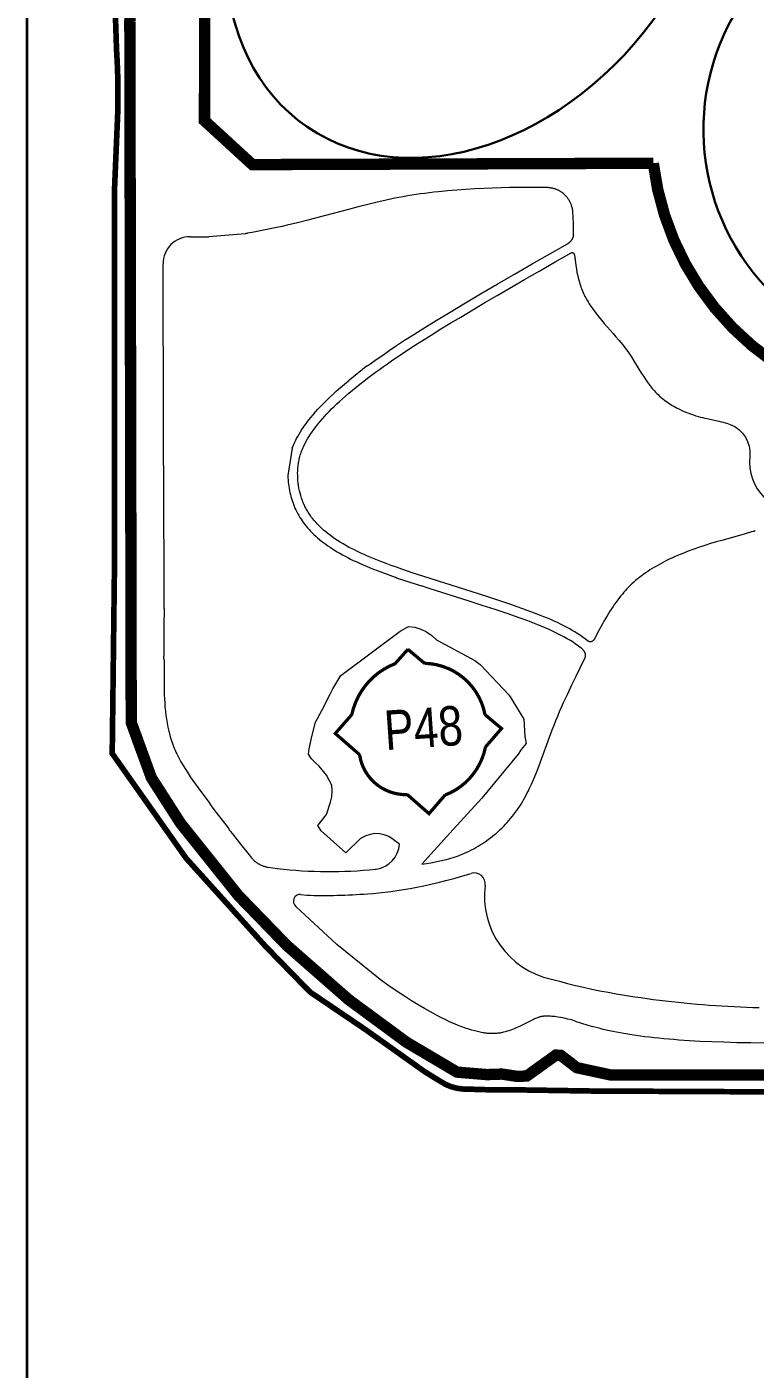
# Model space of a CAD drawing. Extents: x 0 to 840, y 0 to 594.
# Drawn here: x 732.73 to 748.22, y 508.56 to 537.12 of the extents above; entities that cross this region are included whole.
import ezdxf

# ---------------------------------------------------------------- set-up
doc = ezdxf.new("R2010")
doc.units = 0
doc.linetypes.add('CENTER', pattern=[50.8, 31.75, -6.35, 6.35, -6.35])
doc.linetypes.add('PHANTOM', pattern=[2.5, 1.25, -0.25, 0.25, -0.25, 0.25, -0.25])
doc.layers.get('0').update_dxf_attribs({"lineweight": 0})
for name, color, linetype, lineweight in [('constrain', 252, 'Continuous', 5), ('DW-TITLE', 7, 'Continuous', 0), ('L-PARK LINES', 4, 'Continuous', 9)]:
    doc.layers.add(name, color=color, linetype=linetype, lineweight=lineweight)
doc.layers.add('DLN914__', color=5, linetype='PHANTOM')
doc.styles.add('Style-Arial', font='arial.ttf', dxfattribs={"width": 0.8})

# ---------------------------------------------------------------- blocks, each defined once
blk = doc.blocks.new('A$C0BCC0BFD')
at = {"layer": 'L-PARK LINES', "color": 7}
for p, q in [((165.34, -375.93), (162.59, -376.07)), ((168.06, -375.82), (165.34, -375.93)), ((170.74, -375.73), (168.06, -375.82)), ((173.36, -375.67), (170.74, -375.73)), ((175.91, -375.64), (173.36, -375.67)), ((178.38, -375.63), (175.91, -375.64)), ((180.77, -375.63), (178.38, -375.63)), ((183.06, -375.66), (180.77, -375.63)), ((185.06, -375.7), (183.06, -375.66)), ((185.24, -375.71), (185.06, -375.7)), ((185.41, -375.73), (185.24, -375.71)), ((185.59, -375.74), (185.41, -375.73)), ((185.76, -375.77), (185.59, -375.74)), ((185.94, -375.79), (185.76, -375.77)), ((186.12, -375.82), (185.94, -375.79)), ((186.3, -375.86), (186.12, -375.82)), ((186.48, -375.89), (186.3, -375.86)), ((186.66, -375.94), (186.48, -375.89)), ((186.83, -375.98), (186.66, -375.94)), ((133.94, -379.86), (132.55, -380.19)), ((135.32, -379.55), (133.94, -379.86)), ((136.66, -379.25), (135.32, -379.55)), ((137.97, -378.98), (136.66, -379.25)), ((139.25, -378.73), (137.97, -378.98)), ((140.49, -378.5), (139.25, -378.73)), ((141.82, -378.27), (140.49, -378.5)), ((143.16, -378.05), (141.82, -378.27)), ((144.51, -377.85), (143.16, -378.05)), ((145.88, -377.65), (144.51, -377.85)), ((147.25, -377.47), (145.88, -377.65)), ((148.63, -377.29), (147.25, -377.47)), ((150.02, -377.13), (148.63, -377.29)), ((151.41, -376.97), (150.02, -377.13)), ((154.2, -376.69), (151.41, -376.97)), ((157.01, -376.45), (154.2, -376.69)), ((159.8, -376.24), (157.01, -376.45)), ((162.59, -376.07), (159.8, -376.24)), ((187.01, -376.04), (186.83, -375.98)), ((187.19, -376.09), (187.01, -376.04)), ((187.37, -376.15), (187.19, -376.09)), ((187.55, -376.22), (187.37, -376.15)), ((187.73, -376.29), (187.55, -376.22)), ((187.9, -376.36), (187.73, -376.29)), ((188.08, -376.44), (187.9, -376.36)), ((188.25, -376.52), (188.08, -376.44)), ((188.43, -376.61), (188.25, -376.52)), ((188.6, -376.7), (188.43, -376.61)), ((188.77, -376.8), (188.6, -376.7)), ((188.93, -376.9), (188.77, -376.8)), ((189.1, -377), (188.93, -376.9)), ((189.26, -377.11), (189.1, -377)), ((189.43, -377.23), (189.26, -377.11)), ((189.58, -377.34), (189.43, -377.23)), ((189.74, -377.46), (189.58, -377.34)), ((189.89, -377.59), (189.74, -377.46)), ((190.04, -377.72), (189.89, -377.59)), ((190.19, -377.85), (190.04, -377.72)), ((190.33, -377.99), (190.19, -377.85)), ((190.47, -378.13), (190.33, -377.99)), ((190.61, -378.27), (190.47, -378.13)), ((190.74, -378.42), (190.61, -378.27)), ((190.87, -378.57), (190.74, -378.42)), ((191, -378.72), (190.87, -378.57)), ((191.12, -378.88), (191, -378.72)), ((191.24, -379.03), (191.12, -378.88)), ((191.35, -379.19), (191.24, -379.03)), ((191.46, -379.36), (191.35, -379.19)), ((191.57, -379.52), (191.46, -379.36)), ((191.67, -379.69), (191.57, -379.52)), ((191.76, -379.86), (191.67, -379.69)), ((191.86, -380.03), (191.76, -379.86)), ((191.94, -380.2), (191.86, -380.03)), ((123.69, -382.41), (114.32, -384.87)), ((126.72, -381.63), (123.69, -382.41)), ((129.68, -380.88), (126.72, -381.63)), ((132.55, -380.19), (129.68, -380.88)), ((192.03, -380.37), (191.94, -380.2)), ((192.11, -380.55), (192.03, -380.37)), ((192.18, -380.72), (192.11, -380.55)), ((192.25, -380.9), (192.18, -380.72)), ((192.32, -381.08), (192.25, -380.9)), ((192.38, -381.25), (192.32, -381.08)), ((192.43, -381.43), (192.38, -381.25)), ((192.48, -381.61), (192.43, -381.43)), ((192.53, -381.79), (192.48, -381.61)), ((192.58, -381.96), (192.53, -381.79)), ((192.62, -382.14), (192.58, -381.96)), ((192.65, -382.32), (192.62, -382.14)), ((192.68, -382.5), (192.65, -382.32)), ((192.71, -382.67), (192.68, -382.5)), ((192.73, -382.85), (192.71, -382.67)), ((192.75, -383.02), (192.73, -382.85)), ((192.76, -383.2), (192.75, -383.02)), ((192.85, -385.02), (192.76, -383.2)), ((100.15, -388.31), (98.61, -388.64)), ((101.7, -387.97), (100.15, -388.31)), ((103.25, -387.62), (101.7, -387.97)), ((104.82, -387.25), (103.25, -387.62)), ((107.98, -386.49), (104.82, -387.25)), ((111.15, -385.69), (107.98, -386.49)), ((114.32, -384.87), (111.15, -385.69)), ((192.91, -386.69), (192.85, -385.02)), ((193, -389.98), (192.91, -386.69)), ((75, -390.8), (80.74, -390.81)), ((91.87, -389.94), (80.74, -390.81)), ((91.93, -389.92), (91.87, -389.94)), ((91.99, -389.9), (91.93, -389.92)), ((92.11, -389.87), (91.99, -389.9)), ((92.23, -389.83), (92.11, -389.87)), ((92.36, -389.8), (92.23, -389.83)), ((92.5, -389.78), (92.36, -389.8)), ((92.64, -389.75), (92.5, -389.78)), ((94.1, -389.5), (92.64, -389.75)), ((95.59, -389.23), (94.1, -389.5)), ((97.09, -388.94), (95.59, -389.23)), ((98.61, -388.64), (97.09, -388.94)), ((191.77, -392.51), (191.86, -392.43)), ((191.86, -392.43), (191.95, -392.35)), ((191.95, -392.35), (192.04, -392.26)), ((192.04, -392.26), (192.12, -392.18)), ((192.12, -392.18), (192.2, -392.09)), ((192.2, -392.09), (192.27, -392)), ((192.27, -392), (192.35, -391.91)), ((192.35, -391.91), (192.42, -391.81)), ((192.42, -391.81), (192.48, -391.72)), ((192.48, -391.72), (192.55, -391.62)), ((192.55, -391.62), (192.61, -391.52)), ((192.61, -391.52), (192.63, -391.47)), ((192.63, -391.47), (192.66, -391.42)), ((192.66, -391.42), (192.69, -391.37)), ((192.69, -391.37), (192.71, -391.32)), ((192.71, -391.32), (192.74, -391.27)), ((192.74, -391.27), (192.76, -391.21)), ((192.76, -391.21), (192.78, -391.16)), ((192.78, -391.16), (192.8, -391.11)), ((192.8, -391.11), (192.83, -391.06)), ((192.83, -391.06), (192.84, -391)), ((192.84, -391), (192.86, -390.95)), ((192.86, -390.95), (192.88, -390.89)), ((192.88, -390.89), (192.9, -390.84)), ((192.9, -390.84), (192.91, -390.78)), ((192.91, -390.78), (192.93, -390.73)), ((192.93, -390.73), (192.94, -390.67)), ((192.94, -390.67), (192.95, -390.62)), ((192.95, -390.62), (192.96, -390.56)), ((192.96, -390.56), (192.97, -390.5)), ((192.97, -390.5), (192.98, -390.45)), ((192.98, -390.45), (192.99, -390.39)), ((192.99, -390.33), (193, -390.27)), ((192.99, -390.39), (192.99, -390.33)), ((193.01, -390.04), (193, -389.98)), ((193, -390.16), (193.01, -390.1)), ((193, -390.21), (193, -390.16)), ((193, -390.27), (193, -390.21)), ((193.01, -390.1), (193.01, -390.04)), ((180.22, -399.18), (185.64, -396.09)), ((185.64, -396.09), (191.07, -393)), ((191.07, -393), (191.17, -392.94)), ((191.17, -392.94), (191.28, -392.87)), ((191.28, -392.87), (191.38, -392.8)), ((191.38, -392.8), (191.48, -392.73)), ((191.48, -392.73), (191.58, -392.66)), ((191.58, -392.66), (191.68, -392.58)), ((191.68, -392.58), (191.77, -392.51)), ((66.8, -449.76), (66.64, -399.18)), ((174.82, -402.3), (180.22, -399.18)), ((169.42, -405.43), (174.82, -402.3)), ((159.21, -411.45), (164.31, -408.43)), ((164.31, -408.43), (169.42, -405.43)), ((154.95, -414), (159.21, -411.45)), ((147.24, -418.73), (150.72, -416.58)), ((150.72, -416.58), (154.95, -414)), ((140.99, -422.7), (143.79, -420.9)), ((143.79, -420.9), (147.24, -418.73)), ((136.21, -425.88), (138.2, -424.54)), ((138.2, -424.54), (140.99, -422.7)), ((130.32, -430.04), (132.26, -428.63)), ((132.26, -428.63), (134.23, -427.24)), ((134.23, -427.24), (136.21, -425.88)), ((124.11, -434.76), (129.19, -430.68)), ((129.19, -430.68), (129.28, -430.64)), ((129.28, -430.64), (129.36, -430.6)), ((129.36, -430.6), (129.45, -430.56)), ((129.45, -430.56), (129.54, -430.52)), ((129.54, -430.52), (129.63, -430.48)), ((129.63, -430.48), (129.71, -430.43)), ((129.71, -430.43), (129.8, -430.38)), ((129.8, -430.38), (129.89, -430.33)), ((129.89, -430.33), (129.97, -430.28)), ((129.97, -430.28), (130.06, -430.22)), ((130.06, -430.22), (130.15, -430.16)), ((130.15, -430.16), (130.23, -430.11)), ((130.23, -430.11), (130.32, -430.04)), ((120.06, -438.29), (121.26, -437.24)), ((121.26, -437.24), (122.48, -436.2)), ((122.48, -436.2), (123.71, -435.18)), ((123.71, -435.18), (123.75, -435.14)), ((123.75, -435.14), (123.8, -435.1)), ((123.8, -435.1), (123.84, -435.06)), ((123.84, -435.06), (123.88, -435.03)), ((123.88, -435.03), (123.91, -434.99)), ((123.91, -434.99), (123.95, -434.95)), ((123.95, -434.95), (123.99, -434.91)), ((123.99, -434.91), (124.02, -434.88)), ((124.02, -434.88), (124.05, -434.84)), ((124.05, -434.84), (124.08, -434.8)), ((124.08, -434.8), (124.11, -434.76)), ((115.99, -442.14), (116.93, -441.2)), ((116.93, -441.2), (117.89, -440.27)), ((117.89, -440.27), (118.87, -439.36)), ((118.87, -439.36), (120.06, -438.29)), ((112.11, -446.45), (112.82, -445.59)), ((112.82, -445.59), (113.55, -444.75)), ((113.55, -444.75), (114.3, -443.92)), ((114.3, -443.92), (115.06, -443.1)), ((115.06, -443.1), (115.99, -442.14)), ((66.95, -495.31), (66.8, -449.76)), ((108.93, -450.86), (109.38, -450.17)), ((109.38, -450.17), (109.84, -449.48)), ((109.84, -449.48), (110.38, -448.7)), ((110.38, -448.7), (110.94, -447.94)), ((110.94, -447.94), (111.52, -447.19)), ((111.52, -447.19), (112.11, -446.45)), ((106.78, -454.96), (107.08, -454.28)), ((107.08, -454.28), (107.4, -453.61)), ((107.4, -453.61), (107.73, -452.94)), ((107.73, -452.94), (108.09, -452.29)), ((108.09, -452.29), (108.5, -451.57)), ((108.5, -451.57), (108.93, -450.86)), ((106.38, -455.85), (105.06, -464.29)), ((106.38, -455.85), (106.42, -455.77)), ((106.42, -455.77), (106.47, -455.69)), ((106.47, -455.69), (106.5, -455.61)), ((106.5, -455.61), (106.54, -455.53)), ((106.54, -455.53), (106.58, -455.45)), ((106.58, -455.45), (106.62, -455.36)), ((106.62, -455.36), (106.66, -455.27)), ((106.66, -455.27), (106.78, -454.96)), ((105.06, -464.29), (105.08, -465.04)), ((105.08, -465.04), (105.12, -465.69)), ((105.12, -465.69), (105.17, -466.33)), ((105.17, -466.33), (105.24, -466.97)), ((105.24, -466.97), (105.33, -467.61)), ((105.33, -467.61), (105.43, -468.25)), ((105.43, -468.25), (105.54, -468.89)), ((105.54, -468.89), (105.67, -469.52)), ((105.67, -469.52), (105.82, -470.15)), ((105.82, -470.15), (105.98, -470.76)), ((105.98, -470.76), (106.15, -471.37)), ((106.15, -471.37), (106.33, -471.97)), ((106.33, -471.97), (106.54, -472.57)), ((106.54, -472.57), (106.76, -473.17)), ((106.76, -473.17), (106.99, -473.77)), ((106.99, -473.77), (107.24, -474.35)), ((107.24, -474.35), (107.5, -474.93)), ((107.5, -474.93), (107.79, -475.52)), ((107.79, -475.52), (108.1, -476.09)), ((108.1, -476.09), (108.42, -476.66)), ((108.42, -476.66), (108.75, -477.22)), ((108.75, -477.22), (109.1, -477.77)), ((109.1, -477.77), (109.47, -478.31)), ((109.47, -478.31), (109.85, -478.84)), ((109.85, -478.84), (110.24, -479.36)), ((110.24, -479.36), (110.67, -479.9)), ((110.67, -479.9), (111.11, -480.43)), ((111.11, -480.43), (111.57, -480.94)), ((111.57, -480.94), (112.04, -481.44)), ((112.04, -481.44), (112.56, -481.97)), ((112.56, -481.97), (113.09, -482.48)), ((113.09, -482.48), (113.63, -482.98)), ((113.63, -482.98), (114.18, -483.47)), ((114.18, -483.47), (114.8, -483.99)), ((114.8, -483.99), (115.43, -484.5)), ((115.43, -484.5), (116.07, -485)), ((116.07, -485), (116.73, -485.48)), ((116.73, -485.48), (117.39, -485.95)), ((117.39, -485.95), (118.06, -486.41)), ((118.06, -486.41), (118.74, -486.85)), ((118.74, -486.85), (119.42, -487.29)), ((119.42, -487.29), (120.22, -487.77)), ((120.22, -487.77), (121.03, -488.25)), ((121.03, -488.25), (121.85, -488.71)), ((121.85, -488.71), (122.67, -489.16)), ((122.67, -489.16), (123.51, -489.59)), ((123.51, -489.59), (124.34, -490.02)), ((124.34, -490.02), (125.19, -490.43)), ((125.19, -490.43), (126.03, -490.83)), ((126.03, -490.83), (127.11, -491.32)), ((127.11, -491.32), (128.18, -491.8)), ((66.98, -505.28), (66.95, -495.31)), ((128.18, -491.8), (129.27, -492.26)), ((129.27, -492.26), (130.36, -492.71)), ((130.36, -492.71), (131.45, -493.15)), ((131.45, -493.15), (132.55, -493.58)), ((132.55, -493.58), (134.76, -494.41)), ((134.76, -494.41), (136.41, -495)), ((136.41, -495), (138.06, -495.59)), ((138.06, -495.59), (138.14, -495.62)), ((138.14, -495.62), (138.21, -495.65)), ((138.21, -495.65), (138.28, -495.68)), ((138.28, -495.68), (138.35, -495.71)), ((138.35, -495.71), (138.42, -495.74)), ((138.42, -495.74), (138.48, -495.77)), ((138.48, -495.77), (138.54, -495.8)), ((138.54, -495.8), (138.6, -495.84)), ((138.6, -495.84), (138.65, -495.87)), ((138.65, -495.87), (146.19, -498.32)), ((148.52, -499.07), (146.19, -498.32)), ((160.8, -502.98), (148.52, -499.07)), ((164.88, -504.3), (160.8, -502.98)), ((168.86, -505.6), (164.88, -504.3)), ((172.82, -506.93), (168.86, -505.6)), ((174.82, -507.62), (172.82, -506.93)), ((176.81, -508.32), (174.82, -507.62)), ((121.3, -525.92), (139.59, -512.24)), ((139.59, -512.24), (142.14, -510.75)), ((142.14, -510.75), (144.1, -511.02)), ((144.1, -511.02), (145.99, -511.58)), ((145.99, -511.58), (147.76, -512.43)), ((178.37, -508.89), (176.81, -508.32)), ((179.93, -509.47), (178.37, -508.89)), ((181.48, -510.07), (179.93, -509.47)), ((183.02, -510.69), (181.48, -510.07)), ((184.27, -511.21), (183.02, -510.69)), ((185.51, -511.75), (184.27, -511.21)), ((186.74, -512.31), (185.51, -511.75)), ((187.96, -512.9), (186.74, -512.31)), ((147.76, -512.43), (149.39, -513.54)), ((149.39, -513.54), (150.83, -514.89)), ((150.83, -514.89), (162.59, -521.23)), ((188.99, -513.43), (187.96, -512.9)), ((190.01, -513.97), (188.99, -513.43)), ((191.01, -514.54), (190.01, -513.97)), ((192, -515.14), (191.01, -514.54)), ((192.81, -515.65), (192, -515.14)), ((193.6, -516.19), (192.81, -515.65)), ((194.38, -516.74), (193.6, -516.19)), ((66.85, -520.03), (66.84, -519.9)), ((66.86, -520.16), (66.85, -520.03)), ((66.87, -520.3), (66.86, -520.16)), ((66.89, -520.43), (66.87, -520.3)), ((66.91, -520.57), (66.89, -520.43)), ((66.93, -520.7), (66.91, -520.57)), ((193.76, -526.06), (196.46, -520.55)), ((195.15, -517.31), (194.38, -516.74)), ((195.27, -517.39), (195.15, -517.31)), ((195.38, -517.48), (195.27, -517.39)), ((195.49, -517.57), (195.38, -517.48)), ((195.59, -517.66), (195.49, -517.57)), ((195.69, -517.76), (195.59, -517.66)), ((195.79, -517.85), (195.69, -517.76)), ((195.88, -517.94), (195.79, -517.85)), ((195.97, -518.04), (195.88, -517.94)), ((196.05, -518.14), (195.97, -518.04)), ((196.13, -518.23), (196.05, -518.14)), ((196.17, -518.28), (196.13, -518.23)), ((196.2, -518.33), (196.17, -518.28)), ((196.24, -518.38), (196.2, -518.33)), ((196.27, -518.43), (196.24, -518.38)), ((196.31, -518.48), (196.27, -518.43)), ((196.34, -518.53), (196.31, -518.48)), ((196.37, -518.58), (196.34, -518.53)), ((196.4, -518.63), (196.37, -518.58)), ((196.42, -518.68), (196.4, -518.63)), ((196.45, -518.73), (196.42, -518.68)), ((196.47, -518.78), (196.45, -518.73)), ((196.46, -520.55), (196.49, -520.49)), ((196.5, -518.83), (196.47, -518.78)), ((196.49, -520.49), (196.52, -520.43)), ((196.52, -518.89), (196.5, -518.83)), ((196.54, -518.94), (196.52, -518.89)), ((196.52, -520.43), (196.54, -520.37)), ((196.56, -518.99), (196.54, -518.94)), ((196.54, -520.37), (196.56, -520.32)), ((196.58, -519.04), (196.56, -518.99)), ((196.56, -520.32), (196.58, -520.26)), ((196.59, -519.1), (196.58, -519.04)), ((196.58, -520.26), (196.6, -520.2)), ((196.61, -519.15), (196.59, -519.1)), ((196.6, -520.2), (196.61, -520.14)), ((196.62, -519.2), (196.61, -519.15)), ((196.61, -520.14), (196.63, -520.09)), ((196.63, -519.25), (196.62, -519.2)), ((196.64, -519.31), (196.63, -519.25)), ((196.63, -520.09), (196.64, -520.03)), ((196.65, -519.36), (196.64, -519.31)), ((196.64, -520.03), (196.65, -519.97)), ((196.66, -519.42), (196.65, -519.36)), ((196.65, -519.97), (196.66, -519.92)), ((196.67, -519.47), (196.66, -519.42)), ((196.66, -519.86), (196.67, -519.8)), ((196.66, -519.92), (196.66, -519.86)), ((196.67, -519.53), (196.67, -519.47)), ((196.67, -519.58), (196.67, -519.53)), ((196.68, -519.64), (196.67, -519.58)), ((196.67, -519.69), (196.68, -519.64)), ((196.67, -519.75), (196.67, -519.69)), ((196.67, -519.8), (196.67, -519.75)), ((66.95, -520.84), (66.93, -520.7)), ((66.98, -520.98), (66.95, -520.84)), ((67.01, -521.12), (66.96, -528.03)), ((67.01, -521.12), (66.98, -520.98)), ((162.59, -521.23), (164.2, -522.46)), ((164.2, -522.46), (173.19, -531.92)), ((66.96, -528.03), (66.95, -528.05)), ((66.95, -528.05), (66.95, -528.07)), ((66.95, -528.07), (66.95, -528.09)), ((66.95, -528.09), (66.95, -528.13)), ((66.95, -528.13), (66.95, -528.17)), ((66.95, -528.17), (66.98, -529.26)), ((118.91, -530.01), (121.3, -525.92)), ((191.16, -531.49), (192.45, -528.77)), ((192.45, -528.77), (193.76, -526.06)), ((66.98, -529.26), (66.99, -530.54)), ((66.99, -530.54), (67.02, -531.81)), ((67.02, -531.81), (67.07, -533.08)), ((115.53, -536.6), (118.04, -531.61)), ((118.04, -531.61), (118.91, -530.01)), ((173.19, -531.92), (177.64, -539.31)), ((189.91, -534.22), (191.16, -531.49)), ((67.07, -533.08), (67.15, -534.34)), ((67.15, -534.34), (67.24, -535.6)), ((67.24, -535.6), (67.36, -536.85)), ((67.36, -536.85), (67.51, -538.09)), ((113.51, -540.25), (115.53, -536.6)), ((188.1, -538.35), (188.69, -536.96)), ((188.69, -536.96), (189.29, -535.59)), ((189.29, -535.59), (189.91, -534.22)), ((67.51, -538.09), (67.69, -539.32)), ((67.69, -539.32), (67.89, -540.55)), ((67.89, -540.55), (68.13, -541.76)), ((112.42, -544.65), (113.51, -540.25)), ((177.64, -539.31), (177.93, -544.62)), ((186.41, -542.55), (186.96, -541.14)), ((186.96, -541.14), (187.52, -539.74)), ((187.52, -539.74), (188.1, -538.35)), ((68.13, -541.76), (68.4, -542.97)), ((68.4, -542.97), (68.71, -544.16)), ((68.71, -544.16), (68.88, -544.76)), ((68.88, -544.76), (69.06, -545.35)), ((69.06, -545.35), (69.25, -545.93)), ((111.59, -548.49), (112.42, -544.65)), ((177.93, -544.62), (178.4, -546.78)), ((181.95, -554.71), (186.41, -542.55)), ((69.25, -545.93), (69.45, -546.52)), ((69.45, -546.52), (69.66, -547.1)), ((69.66, -547.1), (69.88, -547.68)), ((69.88, -547.68), (70.11, -548.25)), ((70.11, -548.25), (70.35, -548.83)), ((70.35, -548.83), (70.62, -549.43)), ((70.62, -549.43), (70.9, -550.03)), ((111.42, -550.12), (111.59, -548.49)), ((176.81, -548.64), (175.91, -550.07)), ((178.4, -546.78), (176.81, -548.64)), ((70.9, -550.03), (71.19, -550.63)), ((71.19, -550.63), (71.5, -551.23)), ((71.5, -551.23), (71.81, -551.82)), ((71.81, -551.82), (72.14, -552.41)), ((72.14, -552.41), (72.81, -553.57)), ((72.81, -553.57), (73.52, -554.73)), ((112.32, -551.56), (111.42, -550.12)), ((113.52, -552.76), (112.32, -551.56)), ((114.7, -553.79), (113.52, -552.76)), ((175.91, -550.07), (164.74, -563.58)), ((73.52, -554.73), (74.26, -555.88)), ((74.26, -555.88), (75.03, -557.02)), ((75.03, -557.02), (75.81, -558.15)), ((116.99, -556.54), (114.7, -553.79)), ((118.54, -559.64), (116.99, -556.54)), ((180.11, -559.16), (180.74, -557.69)), ((180.74, -557.69), (181.36, -556.21)), ((181.36, -556.21), (181.95, -554.71)), ((75.81, -558.15), (76.61, -559.28)), ((76.61, -559.28), (77.42, -560.4)), ((77.42, -560.4), (80.68, -564.87)), ((118.73, -561.4), (118.54, -559.64)), ((118.61, -563.17), (118.73, -561.4)), ((178.74, -562.03), (179.09, -561.32)), ((179.09, -561.32), (179.44, -560.6)), ((179.44, -560.6), (180.11, -559.16)), ((80.68, -564.87), (81.48, -565.98)), ((81.48, -565.98), (82.26, -567.1)), ((116.9, -568.61), (118.18, -564.89)), ((118.18, -564.89), (118.61, -563.17)), ((164.74, -563.58), (154.87, -574.39)), ((176.39, -566.12), (176.81, -565.46)), ((176.81, -565.46), (177.21, -564.79)), ((177.21, -564.79), (177.61, -564.11)), ((177.61, -564.11), (178, -563.42)), ((178, -563.42), (178.37, -562.73)), ((178.37, -562.73), (178.74, -562.03)), ((82.26, -567.1), (82.67, -567.65)), ((82.67, -567.65), (82.7, -567.69)), ((82.7, -567.69), (82.74, -567.74)), ((82.74, -567.74), (82.77, -567.78)), ((82.77, -567.78), (82.81, -567.82)), ((82.81, -567.82), (82.84, -567.85)), ((82.84, -567.85), (82.87, -567.89)), ((82.87, -567.89), (82.91, -567.92)), ((82.91, -567.92), (82.94, -567.96)), ((82.94, -567.96), (82.97, -567.99)), ((82.97, -567.99), (86.7, -572.74)), ((114.25, -572), (116.9, -568.61)), ((173.1, -570.49), (173.6, -569.89)), ((173.6, -569.89), (174.1, -569.29)), ((174.1, -569.29), (174.58, -568.67)), ((174.58, -568.67), (175.05, -568.05)), ((175.05, -568.05), (175.51, -567.42)), ((175.51, -567.42), (175.95, -566.77)), ((175.95, -566.77), (176.39, -566.12)), ((86.7, -572.74), (86.72, -572.79)), ((86.72, -572.79), (86.73, -572.83)), ((86.73, -572.83), (86.75, -572.87)), ((86.75, -572.87), (86.79, -572.95)), ((86.79, -572.95), (86.84, -573.04)), ((86.84, -573.04), (86.88, -573.12)), ((86.88, -573.12), (86.93, -573.2)), ((86.93, -573.2), (86.98, -573.29)), ((86.98, -573.29), (87.03, -573.37)), ((87.03, -573.37), (87.09, -573.45)), ((87.09, -573.45), (87.21, -573.62)), ((87.21, -573.62), (87.33, -573.78)), ((87.33, -573.78), (87.98, -574.6)), ((115.3, -573.71), (114.25, -572)), ((122.91, -580.46), (115.3, -573.71)), ((169.25, -574.35), (169.83, -573.83)), ((169.83, -573.83), (170.4, -573.3)), ((170.4, -573.3), (170.96, -572.76)), ((170.96, -572.76), (171.51, -572.21)), ((171.51, -572.21), (172.05, -571.65)), ((172.05, -571.65), (172.58, -571.07)), ((172.58, -571.07), (173.1, -570.49)), ((87.98, -574.6), (89.4, -576.43)), ((89.4, -576.43), (90.84, -578.25)), ((90.84, -578.25), (92.29, -580.07)), ((127.44, -576.04), (122.91, -580.46)), ((129.02, -575.24), (127.44, -576.04)), ((130.35, -574.77), (129.02, -575.24)), ((131.8, -574.54), (130.35, -574.77)), ((133.27, -574.58), (131.8, -574.54)), ((134.71, -574.88), (133.27, -574.58)), ((136.14, -575.46), (134.71, -574.88)), ((137.48, -576.34), (136.14, -575.46)), ((139.43, -577.79), (137.48, -576.34)), ((153.02, -576.44), (148.12, -581.87)), ((154.87, -574.39), (153.02, -576.44)), ((163.58, -578.44), (164.25, -578.04)), ((164.25, -578.04), (164.91, -577.62)), ((164.91, -577.62), (165.55, -577.19)), ((165.55, -577.19), (166.19, -576.75)), ((166.19, -576.75), (166.82, -576.29)), ((166.82, -576.29), (167.44, -575.83)), ((167.44, -575.83), (168.06, -575.34)), ((168.06, -575.34), (168.66, -574.85)), ((168.66, -574.85), (169.25, -574.35)), ((92.29, -580.07), (93.86, -582.02)), ((93.86, -582.02), (93.99, -582.17)), ((93.99, -582.17), (94.12, -582.31)), ((94.12, -582.31), (94.25, -582.45)), ((94.25, -582.45), (94.39, -582.59)), ((148.12, -581.87), (146.27, -583.92)), ((153.23, -582.64), (153.91, -582.46)), ((153.91, -582.46), (154.58, -582.28)), ((154.58, -582.28), (155.25, -582.08)), ((155.25, -582.08), (155.92, -581.88)), ((155.92, -581.88), (156.58, -581.66)), ((156.58, -581.66), (157.23, -581.43)), ((157.23, -581.43), (157.97, -581.16)), ((157.97, -581.16), (158.69, -580.87)), ((158.69, -580.87), (159.42, -580.57)), ((159.42, -580.57), (160.13, -580.25)), ((160.13, -580.25), (160.84, -579.92)), ((160.84, -579.92), (161.53, -579.57)), ((161.53, -579.57), (162.23, -579.21)), ((162.23, -579.21), (162.91, -578.83)), ((162.91, -578.83), (163.58, -578.44)), ((94.39, -582.59), (94.53, -582.73)), ((94.53, -582.73), (94.67, -582.86)), ((94.67, -582.86), (94.82, -582.99)), ((94.82, -582.99), (94.97, -583.11)), ((94.97, -583.11), (95.12, -583.24)), ((95.12, -583.24), (95.28, -583.35)), ((95.28, -583.35), (95.44, -583.47)), ((95.44, -583.47), (95.6, -583.58)), ((95.6, -583.58), (95.77, -583.69)), ((95.77, -583.69), (95.94, -583.79)), ((95.94, -583.79), (96.11, -583.89)), ((96.11, -583.89), (96.28, -583.99)), ((96.28, -583.99), (96.46, -584.08)), ((96.46, -584.08), (96.64, -584.17)), ((96.64, -584.17), (96.81, -584.25)), ((96.81, -584.25), (97, -584.33)), ((97, -584.33), (97.18, -584.4)), ((97.18, -584.4), (97.36, -584.47)), ((97.36, -584.47), (97.55, -584.54)), ((97.55, -584.54), (97.73, -584.6)), ((97.73, -584.6), (97.92, -584.66)), ((97.92, -584.66), (98.11, -584.71)), ((98.11, -584.71), (98.3, -584.76)), ((98.3, -584.76), (98.49, -584.8)), ((98.49, -584.8), (98.68, -584.84)), ((98.68, -584.84), (98.86, -584.87)), ((98.86, -584.87), (100.39, -585.08)), ((100.39, -585.08), (101.72, -585.26)), ((101.72, -585.26), (101.76, -585.26)), ((101.76, -585.26), (101.8, -585.26)), ((101.8, -585.26), (101.84, -585.27)), ((101.84, -585.27), (101.88, -585.27)), ((131.99, -585.48), (132.26, -585.45)), ((146.27, -583.93), (147.68, -583.73)), ((146.27, -583.92), (146.27, -583.93)), ((147.68, -583.73), (149.09, -583.5)), ((149.09, -583.5), (150.48, -583.24)), ((150.48, -583.24), (151.86, -582.96)), ((151.86, -582.96), (153.23, -582.64)), ((144.74, -591.02, 0), (146.88, -590.58, 0)), ((146.88, -590.58, 0), (149.08, -590.09, 0)), ((149.08, -590.09, 0), (151.34, -589.55, 0)), ((151.34, -589.55, 0), (153.68, -588.96, 0)), ((153.68, -588.96, 0), (156.08, -588.32, 0)), ((156.08, -588.32, 0), (158.55, -587.63, 0)), ((158.55, -587.63, 0), (161.1, -586.89, 0)), ((161.1, -586.89, 0), (161.41, -586.8, 0)), ((108.95, -593.25, 0), (110.85, -593.47, 0)), ((129.59, -593.04, 0), (131.31, -592.93, 0)), ((131.31, -592.93, 0), (133.09, -592.77, 0)), ((133.09, -592.77, 0), (134.9, -592.58, 0)), ((134.9, -592.58, 0), (136.76, -592.35, 0)), ((136.76, -592.35, 0), (138.68, -592.08, 0)), ((138.68, -592.08, 0), (140.64, -591.77, 0)), ((140.64, -591.77, 0), (142.66, -591.42, 0)), ((142.66, -591.42, 0), (144.74, -591.02, 0)), ((120.13, -608.72, 0), (107.51, -596.93)), ((133.41, -619.49, 0), (120.13, -608.72, 0)), ((133.48, -619.55, 0), (133.41, -619.49, 0)), ((133.51, -619.57, 0), (133.48, -619.55, 0)), ((136.17, -621.42, 0), (133.51, -619.57, 0)), ((186.14, -619.32, 0), (188.61, -620, 0)), ((138.64, -623.09, 0), (136.17, -621.42, 0)), ((140.96, -624.62, 0), (138.64, -623.09, 0)), ((188.61, -620, 0), (191.08, -620.65, 0)), ((191.08, -620.65, 0), (193.57, -621.27, 0)), ((193.57, -621.27, 0), (196.07, -621.85, 0)), ((196.07, -621.85, 0), (198.57, -622.4, 0)), ((198.57, -622.4, 0), (201.08, -622.91, 0)), ((201.08, -622.91, 0), (203.6, -623.39, 0)), ((203.6, -623.39, 0), (206.12, -623.84, 0)), ((206.12, -623.84, 0), (208.01, -624.15, 0)), ((143.14, -626.01, 0), (140.96, -624.62, 0)), ((145.19, -627.27, 0), (143.14, -626.01, 0)), ((147.11, -628.41, 0), (145.19, -627.27, 0)), ((208.01, -624.15, 0), (209.9, -624.46, 0)), ((209.9, -624.46, 0), (211.8, -624.75, 0)), ((211.8, -624.75, 0), (213.69, -625.03, 0)), ((213.69, -625.03, 0), (215.59, -625.3, 0)), ((215.59, -625.3, 0), (217.5, -625.55, 0)), ((217.5, -625.55, 0), (219.4, -625.8, 0)), ((219.4, -625.8, 0), (221.31, -626.03, 0)), ((221.31, -626.03, 0), (223.22, -626.25, 0)), ((223.22, -626.25, 0), (225.13, -626.46, 0)), ((225.13, -626.46, 0), (227.05, -626.66, 0)), ((227.05, -626.66, 0), (228.96, -626.84, 0)), ((228.96, -626.84, 0), (230.88, -627.01, 0)), ((230.88, -627.01, 0), (232.8, -627.17, 0)), ((232.8, -627.17, 0), (234.72, -627.32, 0)), ((234.72, -627.32, 0), (236.64, -627.46, 0)), ((236.64, -627.46, 0), (238.56, -627.58, 0)), ((238.56, -627.58, 0), (240.49, -627.7, 0)), ((240.49, -627.7, 0), (242.41, -627.8, 0)), ((242.41, -627.8, 0), (244.34, -627.89, 0)), ((244.34, -627.89, 0), (246.26, -627.96, 0)), ((246.26, -627.96, 0), (248.19, -628.02, 0)), ((148.9, -629.43, 0), (147.11, -628.41, 0)), ((150.58, -630.35, 0), (148.9, -629.43, 0)), ((152.15, -631.16, 0), (150.58, -630.35, 0)), ((153.62, -631.89, 0), (152.15, -631.16, 0)), ((155, -632.53, 0), (153.62, -631.89, 0)), ((180.66, -631.71, 0), (177.33, -633.38, 0)), ((180.98, -631.56, 0), (180.66, -631.71, 0)), ((181.29, -631.43, 0), (180.98, -631.56, 0)), ((181.59, -631.3, 0), (181.29, -631.43, 0)), ((181.88, -631.19, 0), (181.59, -631.3, 0)), ((182.16, -631.1, 0), (181.88, -631.19, 0)), ((182.3, -631.05, 0), (182.16, -631.1, 0)), ((182.43, -631.01, 0), (182.3, -631.05, 0)), ((182.57, -630.98, 0), (182.43, -631.01, 0)), ((182.71, -630.94, 0), (182.57, -630.98, 0)), ((182.84, -630.91, 0), (182.71, -630.94, 0)), ((182.98, -630.88, 0), (182.84, -630.91, 0)), ((183.12, -630.85, 0), (182.98, -630.88, 0)), ((183.26, -630.83, 0), (183.12, -630.85, 0)), ((183.4, -630.81, 0), (183.26, -630.83, 0)), ((183.54, -630.79, 0), (183.4, -630.81, 0)), ((183.68, -630.77, 0), (183.54, -630.79, 0)), ((183.83, -630.76, 0), (183.68, -630.77, 0)), ((184.13, -630.74, 0), (183.83, -630.76, 0)), ((184.45, -630.73, 0), (184.13, -630.74, 0)), ((184.79, -630.72, 0), (184.45, -630.73, 0)), ((185.14, -630.73, 0), (184.79, -630.72, 0)), ((185.51, -630.74, 0), (185.14, -630.73, 0)), ((185.9, -630.76, 0), (185.51, -630.74, 0)), ((186.31, -630.79, 0), (185.9, -630.76, 0)), ((187.17, -630.87, 0), (186.31, -630.79, 0)), ((188.1, -630.99, 0), (187.17, -630.87, 0)), ((189.08, -631.15, 0), (188.1, -630.99, 0)), ((190.11, -631.36, 0), (189.08, -631.15, 0)), ((191.18, -631.6, 0), (190.11, -631.36, 0)), ((192.29, -631.89, 0), (191.18, -631.6, 0)), ((193.43, -632.22, 0), (192.29, -631.89, 0)), ((248.19, -628.02, 0), (250.12, -628.08, 0)), ((156.29, -633.09, 0), (155, -632.53, 0)), ((157.5, -633.59, 0), (156.29, -633.09, 0)), ((158.63, -634.02, 0), (157.5, -633.59, 0)), ((159.7, -634.4, 0), (158.63, -634.02, 0)), ((160.71, -634.73, 0), (159.7, -634.4, 0)), ((161.67, -635.02, 0), (160.71, -634.73, 0)), ((162.58, -635.28, 0), (161.67, -635.02, 0)), ((163.44, -635.49, 0), (162.58, -635.28, 0)), ((164.26, -635.68, 0), (163.44, -635.49, 0)), ((165.04, -635.82, 0), (164.26, -635.68, 0)), ((165.41, -635.89, 0), (165.04, -635.82, 0)), ((165.78, -635.94, 0), (165.41, -635.89, 0)), ((166.14, -635.99, 0), (165.78, -635.94, 0)), ((166.49, -636.02, 0), (166.14, -635.99, 0)), ((166.84, -636.05, 0), (166.49, -636.02, 0)), ((167.17, -636.08, 0), (166.84, -636.05, 0)), ((167.5, -636.09, 0), (167.17, -636.08, 0)), ((167.83, -636.1, 0), (167.5, -636.09, 0)), ((168.15, -636.1, 0), (167.83, -636.1, 0)), ((168.46, -636.1, 0), (168.15, -636.1, 0)), ((168.77, -636.09, 0), (168.46, -636.1, 0)), ((169.07, -636.07, 0), (168.77, -636.09, 0)), ((169.37, -636.04, 0), (169.07, -636.07, 0)), ((169.67, -636.01, 0), (169.37, -636.04, 0)), ((169.96, -635.97, 0), (169.67, -636.01, 0)), ((170.25, -635.93, 0), (169.96, -635.97, 0)), ((170.54, -635.88, 0), (170.25, -635.93, 0)), ((170.82, -635.83, 0), (170.54, -635.88, 0)), ((171.11, -635.77, 0), (170.82, -635.83, 0)), ((171.39, -635.7, 0), (171.11, -635.77, 0)), ((171.95, -635.56, 0), (171.39, -635.7, 0)), ((172.52, -635.39, 0), (171.95, -635.56, 0)), ((173.08, -635.21, 0), (172.52, -635.39, 0)), ((173.63, -635.01, 0), (173.08, -635.21, 0)), ((174.19, -634.8, 0), (173.63, -635.01, 0)), ((174.74, -634.58, 0), (174.19, -634.8, 0)), ((175.28, -634.35, 0), (174.74, -634.58, 0)), ((176.33, -633.87, 0), (175.28, -634.35, 0)), ((177.33, -633.38, 0), (176.33, -633.87, 0)), ((200.33, -634.33, 0), (198.73, -633.88, 0)), ((201.19, -634.56, 0), (200.33, -634.33, 0)), ((202.09, -634.79, 0), (201.19, -634.56, 0)), ((203.04, -635.01, 0), (202.09, -634.79, 0)), ((204.03, -635.24, 0), (203.04, -635.01, 0)), ((205.07, -635.46, 0), (204.03, -635.24, 0)), ((206.15, -635.67, 0), (205.07, -635.46, 0)), ((207.28, -635.88, 0), (206.15, -635.67, 0)), ((208.46, -636.09, 0), (207.28, -635.88, 0)), ((209.67, -636.29, 0), (208.46, -636.09, 0)), ((210.93, -636.49, 0), (209.67, -636.29, 0)), ((212.23, -636.68, 0), (210.93, -636.49, 0)), ((213.56, -636.86, 0), (212.23, -636.68, 0)), ((214.93, -637.04, 0), (213.56, -636.86, 0)), ((216.33, -637.21, 0), (214.93, -637.04, 0)), ((217.77, -637.38, 0), (216.33, -637.21, 0)), ((219.24, -637.54, 0), (217.77, -637.38, 0)), ((220.74, -637.69, 0), (219.24, -637.54, 0)), ((222.26, -637.83, 0), (220.74, -637.69, 0)), ((223.81, -637.96, 0), (222.26, -637.83, 0)), ((225.39, -638.09, 0), (223.81, -637.96, 0)), ((226.99, -638.2, 0), (225.39, -638.09, 0)), ((228.62, -638.31, 0), (226.99, -638.2, 0)), ((230.28, -638.41, 0), (228.62, -638.31, 0)), ((231.98, -638.5, 0), (230.28, -638.41, 0)), ((235.52, -638.65, 0), (231.98, -638.5, 0)), ((239.26, -638.78, 0), (235.52, -638.65, 0)), ((243.25, -638.89, 0), (239.26, -638.78, 0)), ((247.53, -638.96, 0), (243.25, -638.89, 0)), ((252.14, -639.02, 0), (247.53, -638.96, 0))]:
    blk.add_line(p, q, dxfattribs=at)
for points in [[(217.51, -368.21, 0.599734), (360.5, -423.69)], [(377.11, -648.71), (204.61, -648.87), (193.99, -646.58), (189.06, -642.81), (187.58, -642.71), (178.6, -649.15), (175.72, -649.28), (170.95, -648.56), (166.23, -648.71), (157.12, -647.96), (141.54, -638.74), (123.8, -625.66), (104.73, -608.95), (89.8, -593.57), (72.04, -571.36), (63.04, -557.32), (56.87, -540.34), (56.43, -324.62, -0.215451)], [(248.87, -481.31), (248.75, -481.36), (248.63, -481.41), (248.51, -481.46), (248.4, -481.5), (248.24, -481.55), (247.78, -481.69), (245.49, -482.35), (238.62, -484.27), (236.87, -484.77), (235.14, -485.29), (233.41, -485.83), (231.68, -486.4), (229.97, -486.99), (228.27, -487.61), (226.58, -488.27), (225.74, -488.62), (224.91, -488.97), (224.08, -489.33), (223.26, -489.71), (222.44, -490.09), (221.62, -490.49), (220.87, -490.87), (220.12, -491.26), (219.38, -491.66), (218.65, -492.07), (217.92, -492.49), (217.2, -492.93), (216.49, -493.38), (215.79, -493.84), (215.14, -494.28), (214.51, -494.74), (213.89, -495.2), (213.27, -495.67), (212.67, -496.16), (212.07, -496.66), (211.49, -497.18), (210.91, -497.7), (210.4, -498.2), (209.9, -498.7), (209.41, -499.21), (208.93, -499.74), (208.45, -500.27), (207.99, -500.81), (207.54, -501.36), (207.09, -501.91), (206.58, -502.58), (206.08, -503.25), (205.59, -503.94), (205.11, -504.63), (204.64, -505.33), (204.18, -506.04), (203.73, -506.75), (203.29, -507.47), (202.8, -508.31), (202.31, -509.15), (201.83, -510), (201.37, -510.85), (200.45, -512.56), (199.57, -514.29), (199.52, -514.38), (199.47, -514.47), (199.43, -514.55), (199.37, -514.64), (199.32, -514.72), (199.27, -514.8), (199.21, -514.88), (199.18, -514.92), (199.15, -514.96), (199.1, -515.02), (199.06, -515.07), (199.01, -515.12), (198.98, -515.15), (198.96, -515.17), (198.93, -515.2), (198.9, -515.22), (198.88, -515.24), (198.85, -515.26), (198.82, -515.29), (198.79, -515.31), (198.76, -515.33), (198.73, -515.35), (198.71, -515.37), (198.68, -515.38), (198.65, -515.4), (198.62, -515.41), (198.59, -515.43), (198.56, -515.44), (198.53, -515.45), (198.5, -515.47), (198.47, -515.48), (198.44, -515.49), (198.41, -515.5), (198.38, -515.5), (198.34, -515.51), (198.31, -515.52), (198.3, -515.52), (198.28, -515.52), (198.26, -515.52), (198.25, -515.53), (198.22, -515.53), (198.2, -515.53), (198.17, -515.53), (198.14, -515.53), (198.12, -515.53), (198.09, -515.53), (198.06, -515.52), (198.04, -515.52), (198.01, -515.52), (197.98, -515.51), (197.96, -515.51), (197.93, -515.5), (197.91, -515.5), (197.88, -515.49), (197.85, -515.48), (197.83, -515.47), (197.8, -515.46), (197.77, -515.45), (197.74, -515.44), (197.71, -515.43), (197.68, -515.41), (197.66, -515.4), (197.63, -515.38), (197.6, -515.37), (197.55, -515.34), (197.49, -515.3), (197.44, -515.27), (197.39, -515.23), (197.29, -515.16), (196.52, -514.58), (196.05, -514.24), (195.09, -513.57), (194.11, -512.93), (193.34, -512.44), (192.57, -511.98), (191.78, -511.53), (190.98, -511.09), (189.99, -510.57), (188.99, -510.06), (187.98, -509.58), (186.96, -509.11), (185.94, -508.66), (184.91, -508.22), (183.87, -507.79), (182.83, -507.37), (181.47, -506.84), (180.1, -506.33), (178.72, -505.82), (177.35, -505.33), (175.66, -504.73), (173.97, -504.15), (170.59, -503.01), (167.17, -501.89), (163.74, -500.78), (151.05, -496.73), (146.59, -495.29), (143.35, -494.22), (140.11, -493.13), (138.5, -492.56), (136.89, -491.99), (135.28, -491.4), (133.68, -490.79), (131.61, -489.98), (130.58, -489.55), (129.55, -489.12), (128.53, -488.67), (127.51, -488.21), (126.51, -487.74), (125.51, -487.24), (124.62, -486.8), (123.75, -486.33), (122.89, -485.85), (122.03, -485.36), (121.19, -484.85), (120.35, -484.32), (119.53, -483.77), (118.72, -483.21), (118.03, -482.71), (117.35, -482.19), (116.69, -481.65), (116.04, -481.1), (115.4, -480.54), (114.79, -479.95), (114.19, -479.34), (113.61, -478.72), (113.1, -478.12), (112.6, -477.5), (112.36, -477.19), (112.13, -476.87), (111.9, -476.55), (111.68, -476.22), (111.46, -475.89), (111.25, -475.56), (111.05, -475.22), (110.85, -474.88), (110.66, -474.53), (110.47, -474.18), (110.3, -473.83), (110.13, -473.47), (109.97, -473.11), (109.81, -472.75), (109.67, -472.38), (109.53, -472.01), (109.39, -471.64), (109.27, -471.26), (109.03, -470.51), (108.82, -469.75), (108.63, -468.98), (108.47, -468.2), (108.34, -467.42), (108.23, -466.64), (108.15, -465.85), (108.1, -465.07), (108.07, -464.28), (108.06, -463.49), (108.07, -463.09), (108.09, -462.69), (108.11, -462.3), (108.14, -461.91), (108.18, -461.51), (108.22, -461.12), (108.28, -460.74), (108.34, -460.35), (108.4, -459.97), (108.48, -459.6), (108.56, -459.22), (108.65, -458.84), (108.75, -458.47), (108.86, -458.1), (108.97, -457.72), (109.1, -457.34), (109.23, -456.97), (109.37, -456.6), (109.51, -456.23), (109.67, -455.86), (109.83, -455.5), (109.99, -455.14), (110.34, -454.44), (110.71, -453.75), (111.1, -453.07), (111.51, -452.4), (112.02, -451.61), (112.55, -450.84), (113.1, -450.08), (113.66, -449.33), (114.31, -448.51), (114.98, -447.7), (115.66, -446.9), (116.36, -446.12), (117.07, -445.35), (117.79, -444.59), (118.53, -443.84), (119.27, -443.11), (120.13, -442.29), (120.99, -441.49), (121.87, -440.7), (122.76, -439.92), (123.85, -438.97), (124.96, -438.04), (126.07, -437.12), (127.2, -436.21), (128.39, -435.28), (129.58, -434.35), (130.79, -433.44), (132, -432.54), (133.22, -431.64), (134.45, -430.76), (135.68, -429.89), (136.92, -429.03), (139.21, -427.48), (141.51, -425.95), (143.82, -424.45), (146.15, -422.96), (149.15, -421.08), (152.17, -419.21), (155.2, -417.36), (158.24, -415.53), (161.96, -413.3), (165.7, -411.1), (169.44, -408.9), (173.18, -406.72), (177.9, -403.99), (182.62, -401.27), (187.35, -398.57), (192.19, -395.81), (192.23, -395.79), (192.27, -395.78), (192.31, -395.76), (192.32, -395.75), (192.34, -395.74), (192.36, -395.74), (192.38, -395.73), (192.41, -395.72), (192.42, -395.72), (192.44, -395.71), (192.45, -395.71), (192.47, -395.71), (192.48, -395.7), (192.49, -395.7), (192.51, -395.7), (192.52, -395.7), (192.54, -395.69), (192.55, -395.69), (192.56, -395.69), (192.58, -395.69), (192.59, -395.69), (192.61, -395.69), (192.62, -395.69), (192.64, -395.69), (192.65, -395.69), (192.66, -395.7), (192.68, -395.7), (192.69, -395.7), (192.71, -395.7), (192.72, -395.71), (192.74, -395.71), (192.75, -395.72), (192.76, -395.72), (192.78, -395.73), (192.79, -395.73), (192.8, -395.74), (192.82, -395.74), (192.83, -395.75), (192.84, -395.76), (192.85, -395.77), (192.86, -395.77), (192.87, -395.78), (192.89, -395.79), (192.9, -395.8), (192.91, -395.81), (192.92, -395.82), (192.93, -395.83), (192.94, -395.84), (192.95, -395.85), (192.96, -395.86), (192.97, -395.87), (192.97, -395.88), (192.98, -395.89), (192.99, -395.9), (193, -395.91), (193.01, -395.93), (193.02, -395.94), (193.03, -395.96), (193.04, -395.97), (193.05, -395.99), (193.07, -396.02), (193.09, -396.05), (193.1, -396.08), (193.12, -396.11), (193.13, -396.15), (193.15, -396.19), (193.17, -396.24), (193.18, -396.28), (193.2, -396.33), (193.21, -396.37), (193.23, -396.42), (193.25, -396.51), (193.28, -396.63), (193.3, -396.74), (193.32, -396.86), (193.34, -396.98), (193.39, -397.31), (193.43, -397.64), (193.41, -397.53), (193.53, -398.6), (193.67, -399.68), (193.83, -400.74), (194.02, -401.81), (194.24, -402.82), (194.48, -403.83), (194.76, -404.83), (194.91, -405.32), (195.07, -405.82), (195.25, -406.31), (195.43, -406.8), (195.62, -407.29), (195.82, -407.78), (196.03, -408.26), (196.25, -408.73), (196.48, -409.2), (196.72, -409.67), (197.06, -410.28), (197.42, -410.89), (197.79, -411.48), (198.17, -412.07), (198.57, -412.64), (198.98, -413.21), (199.4, -413.78), (199.82, -414.33), (200.67, -415.4), (201.54, -416.45), (202.43, -417.49), (205.12, -420.56), (206.02, -421.59), (206.9, -422.63), (207.5, -423.36), (208.09, -424.09), (208.66, -424.84), (209.23, -425.6), (209.65, -426.18), (210.06, -426.78), (210.86, -427.98), (211.63, -429.19), (213.91, -432.87), (214.46, -433.74), (215.03, -434.6), (215.62, -435.46), (216.23, -436.3), (216.86, -437.12), (217.19, -437.52), (217.52, -437.91), (217.87, -438.3), (218.22, -438.68), (218.58, -439.06), (218.96, -439.42), (219.43, -439.87), (219.92, -440.29), (220.42, -440.7), (220.93, -441.1), (221.4, -441.45), (221.88, -441.79), (222.37, -442.11), (222.86, -442.43), (223.36, -442.73), (223.87, -443.02), (224.38, -443.31), (224.89, -443.58), (225.59, -443.93), (226.29, -444.26), (227, -444.58), (227.71, -444.88), (228.43, -445.16), (229.16, -445.43), (229.89, -445.68), (230.63, -445.92), (231.31, -446.13), (232, -446.32), (232.69, -446.51), (233.38, -446.68), (234.45, -446.92), (237.69, -447.58), (238.42, -447.75), (239.15, -447.93, -0.02805), (241.15, -448.58, -0.335323), (247.21, -458.45), (247.2, -458.51, 0.223846), (251.62, -471.1, -0.323491)]]:
    blk.add_lwpolyline(points, format="xyb", dxfattribs=at)
blk.add_lwpolyline([(79.47, -310.92), (79.4, -355.11), (94.15, -368.63), (217.51, -368.21)], dxfattribs=at)
for centre, radius, start, end in [((74.99, -399.15), 8.35, 89.9479, 180.1819), ((536.82, -517.14), 469.99, 178.5537, 180.3364), ((131.1, -577.18), 8.35, 277.9389, 355.8167), ((117.87, -453.44), 132.79, 263.0845, 276.1059), ((162.4, -590.06, 0), 3.41, 352.6149, 106.847), ((191.61, -593.85, 0), 26.05, 172.6095, 257.8659), ((108.82, -595.32, 0), 2.07, 86.372, 230.9557), ((116.49, -430.75, 0), 162.82, 268.0156, 274.6132), ((316.56, -247.35, 0), 404.09, 252.2596, 253.0464)]:
    blk.add_arc(centre, radius, start, end, dxfattribs=at)
blk = doc.blocks.new('Key_Plan')
at = {"layer": 'DW-TITLE', "linetype": 'CENTER', "ltscale": 0.05, "const_width": 0.1}
blk.add_lwpolyline([(-22.296, -18.024), (-22.249, -19.43), (-22.237, -19.647), (-22.229, -19.865), (-22.224, -20.082), (-22.224, -20.299), (-22.227, -20.517), (-22.284, -21.873), (-22.284, -26.464), (-22.288, -28.76), (-22.326, -31.902), (-21.016, -33.759), (-19.609, -35.32), (-18.819, -36.131), (-17.846, -36.79), (-16.784, -37.545), (-16.681, -37.609), (-16.593, -37.663), (-16.504, -37.717), (-16.414, -37.77), (-16.318, -37.809), (-16.217, -37.836), (-16.114, -37.85), (-16.01, -37.852), (-15.906, -37.856), (-15.802, -37.86), (-15.698, -37.862), (-15.594, -37.864), (-15.49, -37.864), (-15.386, -37.864), (-15.282, -37.863), (-13.817, -37.886), (-8.06, -37.913)], dxfattribs=at)
at = {"layer": 'DW-TITLE', "linetype": 'Continuous', "lineweight": 30}
for points in [[(0.114, -18.851), (0.804, -19.845), (-5.299, -24.095, -0.85212), (-11.123, -18.518), (-6.419, -11.66), (-4.962, -11.67), (-10.126, -19.204, 0.852392), (-6.029, -23.131), (0.114, -18.851)], [(-17.085, -30.055), (-16.789, -30.303, -0.355134), (-15.719, -31.213), (-15.719, -31.213), (-15.425, -31.459), (-15.71, -31.786, -0.258862), (-16.427, -32.639), (-16.71, -32.968), (-17.095, -32.631, -0.381835), (-17.941, -31.923), (-18.372, -31.547), (-18.078, -31.212, -0.254027), (-17.312, -30.31)]]:
    blk.add_lwpolyline(points, format="xyb", close=True, dxfattribs=at)
at = {"layer": 'DW-TITLE'}
blk.add_lwpolyline([(-17.085, -30.055), (-16.789, -30.303, -0.355146), (-15.719, -31.213), (-15.425, -31.459), (-15.71, -31.786, -0.258837), (-16.427, -32.639), (-16.71, -32.968), (-17.095, -32.631, -0.381857), (-17.941, -31.923), (-18.372, -31.547), (-18.078, -31.212, -0.254021), (-17.312, -30.31)], format="xyb", close=True, dxfattribs=at)
blk.add_arc((-7.763, -20.839), 4.084, 145.3666, 307.1065, dxfattribs=at)
blk.add_ellipse((-15.875, -16.428), major_axis=(2.994, 4.365), ratio=0.753976, dxfattribs=at)
at = {"layer": 'DW-TITLE', "linetype": 'Continuous', "lineweight": 30}
blk.add_ellipse((-15.875, -16.428), major_axis=(2.994, 4.365), ratio=0.753976, dxfattribs=at)
at = {"layer": 'DW-TITLE', "insert": (-17.528, -31.145), "char_height": 0.7, "attachment_point": 1, "rotation": 3.9989, "line_spacing_factor": 1.2, "style": 'Style-Arial'}
blk.add_mtext('P48', dxfattribs=at)
blk = doc.blocks.new('1')
at = {"layer": 'constrain', "color": 7, "const_width": 0.1}
blk.add_lwpolyline([(509.478, 473.322), (509.991, 472.891, -0.355146), (511.85, 471.311), (512.359, 470.885), (511.865, 470.316, -0.258822), (510.62, 468.835), (510.128, 468.264), (509.46, 468.85, -0.381828), (507.991, 470.079), (507.243, 470.732), (507.753, 471.313, -0.254038), (509.083, 472.879), (509.478, 473.322)], format="xyb", dxfattribs=at)
at = {"layer": 'DLN914__', "color": 10, "ltscale": 0.008}
for points in [[(546.271, 475.804, 0.35, 0.35, 0), (544.601, 477.504, 0.35, 0.35, 0), (543.659, 490.987, 0.35, 0.35, 0), (542.647, 492.52, 0.35, 0.35, 0), (541.688, 491.852, 0.35, 0.35, 0), (531.328, 482.734, 0.35, 0.35, -0.599732), (517.029, 488.283, 0.35, 0.35, 0), (504.693, 488.241, 0.35, 0.35, 0), (503.218, 489.593, 0.35, 0.35, 0), (503.225, 494.012, 0.35, 0.35, -0.225507)], [(506.585, 506.537, 0.35, 0.35, 0.21545), (500.921, 492.642, 0.35, 0.35, 0), (500.964, 471.07, 0.35, 0.35, 0), (501.582, 469.372, 0.35, 0.35, 0), (502.482, 467.968, 0.35, 0.35, 0), (504.258, 465.747, 0.35, 0.35, 0), (505.75, 464.209, 0.35, 0.35, 0), (507.657, 462.538, 0.35, 0.35, 0), (509.432, 461.23, 0.35, 0.35, 0), (510.99, 460.308, 0.35, 0.35, 0), (511.901, 460.232, 0.35, 0.35, 0), (512.373, 460.248, 0.35, 0.35, 0), (512.85, 460.176, 0.35, 0.35, 0), (513.137, 460.189, 0.35, 0.35, 0), (514.035, 460.833, 0.35, 0.35, 0), (514.184, 460.823, 0.35, 0.35, 0), (514.676, 460.445, 0.35, 0.35, 0), (515.739, 460.216, 0.35, 0.35, 0), (532.989, 460.233, 0.35, 0.35, 0)]]:
    blk.add_lwpolyline(points, format="xyseb", dxfattribs=at)

msp = doc.modelspace()

# ---------------------------------------------------------------- linework, layer by layer
at = {"layer": 'DW-TITLE', "lineweight": 35}
msp.add_line((732.73, 586.937), (732.73, 7.063), dxfattribs=at)

# ---------------------------------------------------------------- block references
for name, p, xscale, yscale, zscale in [('Key_Plan', (761.337, 559.939), 1.2, 1.2, 1.2), ('A$C0BCC0BFD', (731.021, 559.664), 0.06911920047654761, 0.06911920047654761, 0.06911920047654761)]:
    msp.add_blockref(name, p, dxfattribs=dict(xscale=xscale, yscale=yscale, zscale=zscale))
at = {"color": 253, "xscale": 0.6912000000055305, "yscale": 0.6912000000055305, "zscale": 0.6912000000055305}
msp.add_blockref('1', (388.684, 196.713), dxfattribs=at)

doc.saveas('drawing.dxf')
